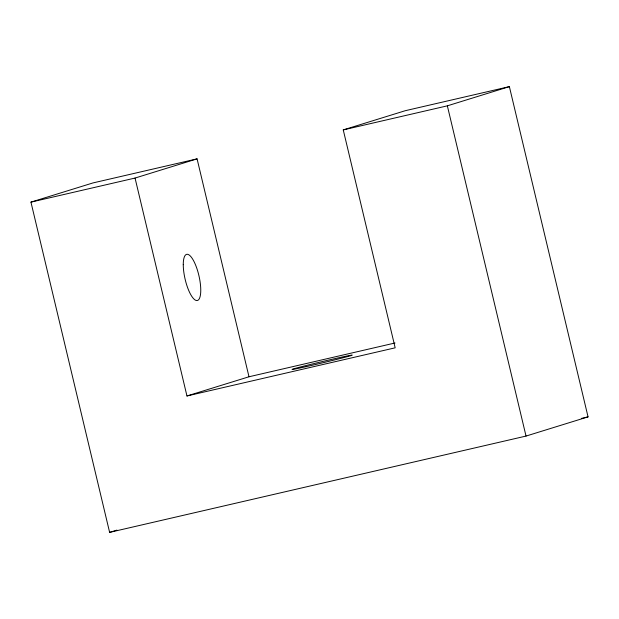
<?xml version="1.0" encoding="UTF-8"?>
<svg xmlns="http://www.w3.org/2000/svg" width="619" height="619" viewBox="0 0 619 619"><rect width="100%" height="100%" fill="white"/><g stroke="black" fill="none" stroke-linecap="round" stroke-linejoin="round"><path stroke-width="0.93" d="M186.961 395.967L395.17 347.816L343.251 129.905L405.275 110.708L509.375 86.629L588.05 416.873L526.026 436.07L109.625 532.371L30.95 202.127L92.974 182.93L197.074 158.859L248.993 376.77L186.961 395.967L135.05 178.055L197.074 158.859M343.251 129.905L447.351 105.834L509.375 86.629M109.625 532.371L116.921 530.112M30.95 202.127L135.05 178.055M248.993 376.77L395.015 342.996M581.458 418.398L588.05 416.873M447.351 105.834L526.026 436.07M183.263 264.661A23.7 7.126 77 0 0 196.416 300.517A23.7 7.126 77 0 0 196.378 267.068A23.7 7.126 77 0 0 183.263 264.661M305.987 366.688A31.027 0.65 -13.4 0 0 352.234 355.136A31.027 0.65 -13.4 0 0 308.007 365.055A31.027 0.65 -13.4 0 0 305.987 366.688"/></g></svg>
